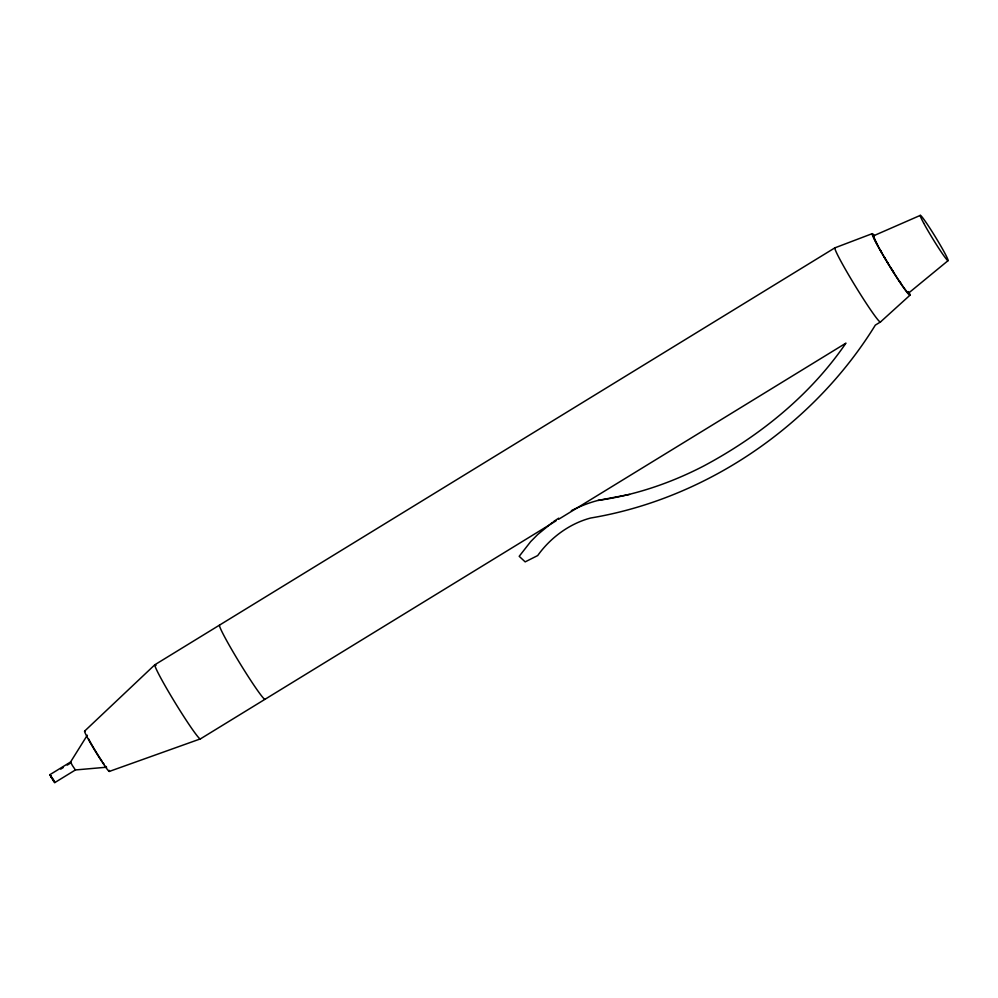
<?xml version="1.0" encoding="UTF-8"?>
<svg xmlns="http://www.w3.org/2000/svg" width="998" height="998" viewBox="0 0 998 998"><rect width="100%" height="100%" fill="white"/><g stroke="black" fill="none" stroke-linecap="round" stroke-linejoin="round"><path stroke-width="1.5" d="M105.688 766.289A18.775 1.123 58.5 0 0 106.586 767.212L75.411 769.957L72.455 765.591L70.546 762.023L87.138 735.476A18.775 1.123 58.5 0 1 87.387 735.326M84.593 731.135L154.84 664.768L834.877 247.853L872.152 233.682M552.605 522.303L537.71 534.516L530.674 541.615L519.197 556.31L525.173 561.874L537.697 555.562C550.397 537.71 569.621 523.551 590.691 518.012C706.809 498.601 813.719 425.111 875.333 325.111L880.486 321.955L910.001 295.183M908.667 293.025L948.1 260.615M553.728 521.455L558.705 518.174M51.434 777.504L49.9 774.685L70.609 761.985L71.207 762.709M53.418 780.685L54.765 782.607L53.717 780.486M60.703 769.121L63.286 767.537M67.203 765.129L69.785 763.557M54.765 782.607L75.474 769.92M109.381 771.404L200.448 738.869L556.023 520.869M558.655 519.259L845.942 343.137C810.151 395.445 759.366 436.238 703.79 465.954C670.693 483.107 635.04 495.208 598.076 500.41C588.808 502.767 579.9 506.335 571.367 510.664M920.268 215.393L873.475 235.84A33.583 2.021 58.5 0 0 892.137 269.996A33.583 2.021 58.5 0 0 908.392 291.578M629.538 494.459L598.076 500.41M49.962 774.635L52.295 778.091M53.817 781.259L54.341 781.808L54.042 781.11M51.31 776.569L50.424 775.421L50.673 776.145M52.944 779.974L53.667 781.185M53.081 780.299L51.809 778.253M52.919 779.001L53.518 780.024M52.807 778.927L54.042 780.947M51.921 778.328L50.686 776.307M104.191 764.331A18.775 1.123 58.5 0 1 102.906 762.522M102.208 761.486A18.775 1.123 58.5 0 1 88.622 738.944M880.486 321.955A43.525 2.62 58.5 0 1 856.084 287.299A43.525 2.62 58.5 0 1 834.877 247.853M909.689 293.624A36.128 2.171 58.5 0 1 888.095 263.721A36.128 2.171 58.5 0 1 874.485 235.728M900.857 283.232A32.485 1.946 58.5 0 1 899.335 280.987M893.597 272.167A32.485 1.946 58.5 0 1 890.615 267.414M888.395 263.809A32.485 1.946 58.5 0 1 886.935 261.376M885.513 258.993A32.485 1.946 58.5 0 1 884.128 256.661M881.521 252.145A32.485 1.946 58.5 0 1 880.099 249.625M877.491 244.822A32.485 1.946 58.5 0 1 874.048 236.776M265.094 699.236A43.525 2.62 58.5 0 1 240.693 664.581A43.525 2.62 58.5 0 1 219.485 625.135M200.448 738.869A43.525 2.62 58.5 0 1 173.078 699.349A43.525 2.62 58.5 0 1 156.037 665.417M109.181 770.381A23.653 1.422 58.5 0 1 96.12 752.567A23.653 1.422 58.5 0 1 85.242 731.484M923.649 223.041A26.572 1.597 58.5 0 0 947.376 260.228A26.572 1.597 58.5 0 0 931.521 230.738A26.572 1.597 58.5 0 0 923.649 223.041"/></g></svg>
